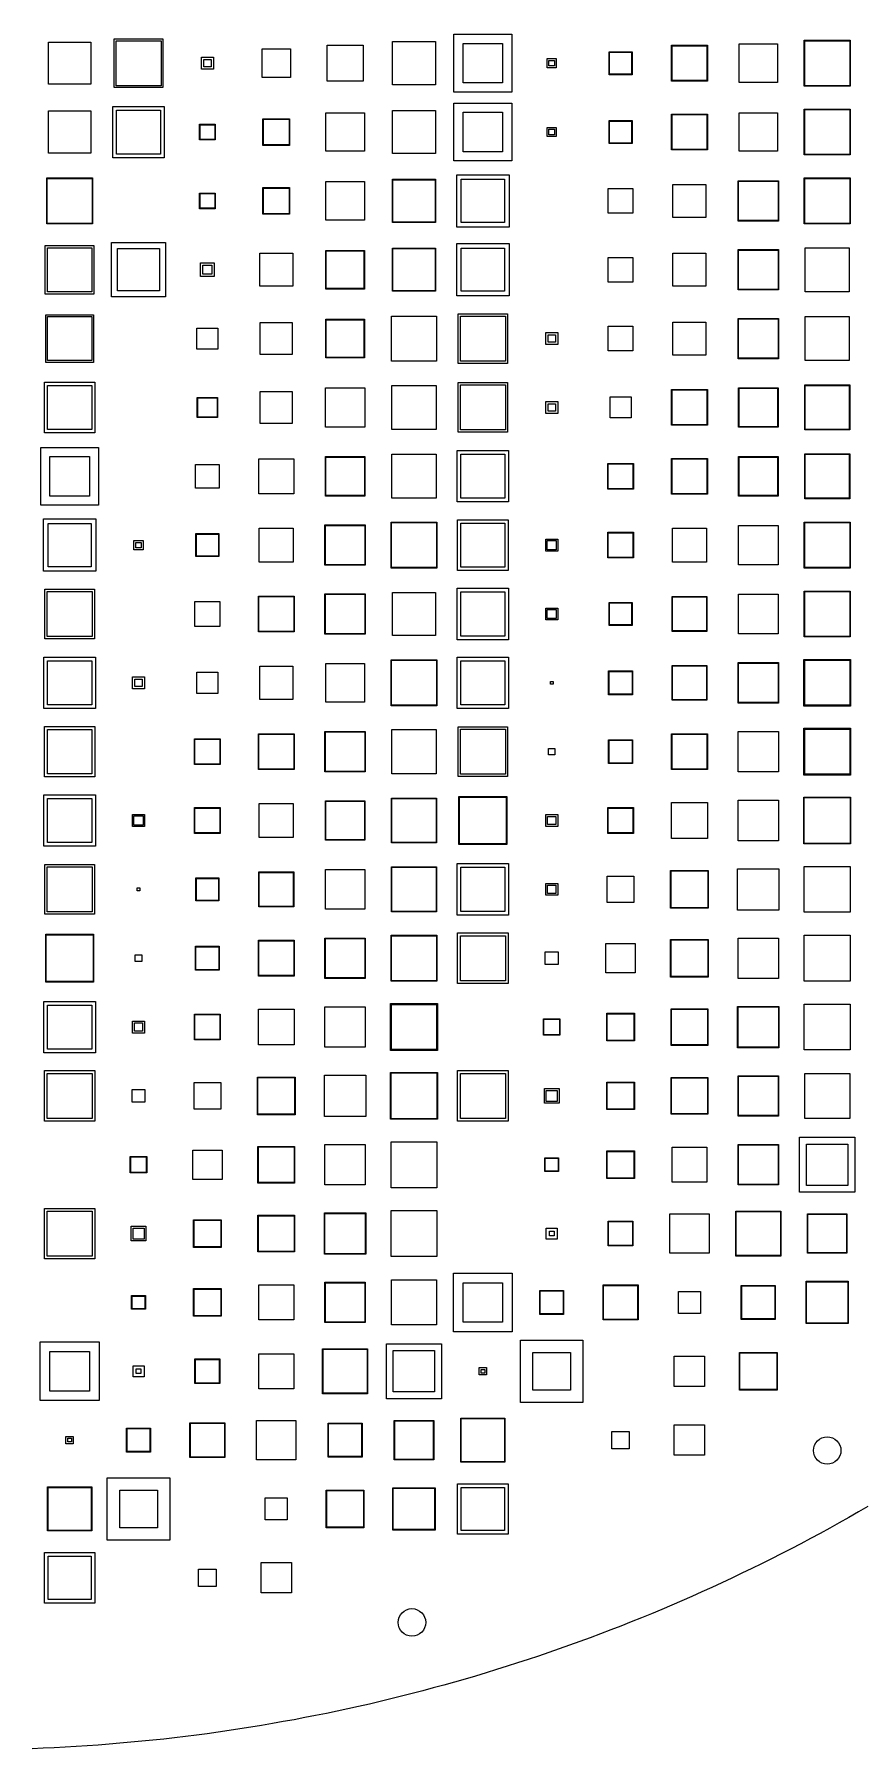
# Model space of a CAD drawing. Header units: millimetres. Extents: x -195 to 195, y -204 to 195.
# Drawn here: x 7.4 to 97.4, y -194.9 to -8.1 of the extents above; entities that cross this region are included whole.
import ezdxf

# ---------------------------------------------------------------- set-up
doc = ezdxf.new("R2010")
doc.units = ezdxf.units.MM
for name, color, linetype in [('M1', 1, 'Continuous'), ('M2', 30, 'Continuous'), ('NPTH', 9, 'Continuous'), ('OUTLINE', 7, 'Continuous')]:
    doc.layers.add(name, color=color, linetype=linetype)

msp = doc.modelspace()

# ---------------------------------------------------------------- linework, layer by layer
at = {"layer": 'M1'}
for points in [[(13.55, -8.95), (13.55, -13.55), (8.95, -13.55), (8.95, -8.95)], [(21.4, -8.6), (21.4, -13.9), (16.1, -13.9), (16.1, -8.6)], [(43.2, -9.3), (43.2, -13.2), (39.3, -13.2), (39.3, -9.3)], [(46.4, -8.9), (51.1, -8.9), (51.1, -13.6), (46.4, -13.6)], [(58.4, -9.1), (58.4, -13.4), (54.1, -13.4), (54.1, -9.1)], [(80.7, -9.3), (80.7, -13.2), (76.8, -13.2), (76.8, -9.3)], [(84.15, -9.15), (88.35, -9.15), (88.35, -13.35), (84.15, -13.35)], [(96.25, -8.75), (96.25, -13.75), (91.25, -13.75), (91.25, -8.75)], [(26.9, -10.6), (26.9, -11.9), (25.6, -11.9), (25.6, -10.6)], [(35.3, -9.7), (35.3, -12.8), (32.2, -12.8), (32.2, -9.7)], [(64.05, -10.95), (64.05, -11.55), (63.45, -11.55), (63.45, -10.95)], [(72.45, -10.05), (72.45, -12.45), (70.05, -12.45), (70.05, -10.05)], [(8.95, -16.45), (13.55, -16.45), (13.55, -21.05), (8.95, -21.05)], [(21.55, -15.95), (21.55, -21.55), (15.95, -21.55), (15.95, -15.95)], [(43.35, -16.65), (43.35, -20.85), (39.15, -20.85), (39.15, -16.65)], [(51.1, -16.4), (51.1, -21.1), (46.4, -21.1), (46.4, -16.4)], [(58.4, -16.6), (58.4, -20.9), (54.1, -20.9), (54.1, -16.6)], [(76.8, -16.8), (80.7, -16.8), (80.7, -20.7), (76.8, -20.7)], [(88.35, -16.65), (88.35, -20.85), (84.15, -20.85), (84.15, -16.65)], [(91.25, -16.25), (96.25, -16.25), (96.25, -21.25), (91.25, -21.25)], [(27.1, -17.9), (27.1, -19.6), (25.4, -19.6), (25.4, -17.9)], [(35.15, -17.35), (35.15, -20.15), (32.35, -20.15), (32.35, -17.35)], [(63.45, -18.45), (64.05, -18.45), (64.05, -19.05), (63.45, -19.05)], [(72.45, -17.55), (72.45, -19.95), (70.05, -19.95), (70.05, -17.55)], [(8.75, -23.75), (13.75, -23.75), (13.75, -28.75), (8.75, -28.75)], [(43.35, -24.15), (43.35, -28.35), (39.15, -28.35), (39.15, -24.15)], [(46.4, -23.9), (51.1, -23.9), (51.1, -28.6), (46.4, -28.6)], [(59.1, -23.4), (59.1, -29.1), (53.4, -29.1), (53.4, -23.4)], [(88.4, -24.1), (88.4, -28.4), (84.1, -28.4), (84.1, -24.1)], [(96.25, -23.75), (96.25, -28.75), (91.25, -28.75), (91.25, -23.75)], [(27.1, -25.4), (27.1, -27.1), (25.4, -27.1), (25.4, -25.4)], [(35.15, -24.85), (35.15, -27.65), (32.35, -27.65), (32.35, -24.85)], [(72.6, -24.9), (72.6, -27.6), (69.9, -27.6), (69.9, -24.9)], [(80.55, -24.45), (80.55, -28.05), (76.95, -28.05), (76.95, -24.45)], [(8.85, -31.35), (13.65, -31.35), (13.65, -36.15), (8.85, -36.15)], [(21.05, -31.45), (21.05, -36.05), (16.45, -36.05), (16.45, -31.45)], [(39.2, -31.7), (43.3, -31.7), (43.3, -35.8), (39.2, -35.8)], [(51.1, -31.4), (51.1, -36.1), (46.4, -36.1), (46.4, -31.4)], [(59.1, -30.9), (59.1, -36.6), (53.4, -36.6), (53.4, -30.9)], [(88.4, -31.6), (88.4, -35.9), (84.1, -35.9), (84.1, -31.6)], [(96.15, -31.35), (96.15, -36.15), (91.35, -36.15), (91.35, -31.35)], [(25.5, -33), (27, -33), (27, -34.5), (25.5, -34.5)], [(35.55, -31.95), (35.55, -35.55), (31.95, -35.55), (31.95, -31.95)], [(72.6, -32.4), (72.6, -35.1), (69.9, -35.1), (69.9, -32.4)], [(80.55, -31.95), (80.55, -35.55), (76.95, -35.55), (76.95, -31.95)], [(13.65, -38.85), (13.65, -43.65), (8.85, -43.65), (8.85, -38.85)], [(43.3, -39.2), (43.3, -43.3), (39.2, -43.3), (39.2, -39.2)], [(46.3, -38.8), (51.2, -38.8), (51.2, -43.7), (46.3, -43.7)], [(58.7, -38.8), (58.7, -43.7), (53.8, -43.7), (53.8, -38.8)], [(88.4, -39.1), (88.4, -43.4), (84.1, -43.4), (84.1, -39.1)], [(96.15, -38.85), (96.15, -43.65), (91.35, -43.65), (91.35, -38.85)], [(27.4, -40.1), (27.4, -42.4), (25.1, -42.4), (25.1, -40.1)], [(35.5, -39.5), (35.5, -43), (32, -43), (32, -39.5)], [(64.4, -40.6), (64.4, -41.9), (63.1, -41.9), (63.1, -40.6)], [(69.9, -39.9), (72.6, -39.9), (72.6, -42.6), (69.9, -42.6)], [(80.55, -39.45), (80.55, -43.05), (76.95, -43.05), (76.95, -39.45)], [(13.65, -46.35), (13.65, -51.15), (8.85, -51.15), (8.85, -46.35)], [(43.4, -46.6), (43.4, -50.9), (39.1, -50.9), (39.1, -46.6)], [(51.15, -46.35), (51.15, -51.15), (46.35, -51.15), (46.35, -46.35)], [(58.7, -46.3), (58.7, -51.2), (53.8, -51.2), (53.8, -46.3)], [(84.15, -46.65), (88.35, -46.65), (88.35, -50.85), (84.15, -50.85)], [(96.2, -46.3), (96.2, -51.2), (91.3, -51.2), (91.3, -46.3)], [(27.35, -47.65), (27.35, -49.85), (25.15, -49.85), (25.15, -47.65)], [(35.5, -47), (35.5, -50.5), (32, -50.5), (32, -47)], [(63.1, -48.1), (64.4, -48.1), (64.4, -49.4), (63.1, -49.4)], [(72.4, -47.6), (72.4, -49.9), (70.1, -49.9), (70.1, -47.6)], [(80.7, -46.8), (80.7, -50.7), (76.8, -50.7), (76.8, -46.8)], [(13.4, -54.1), (13.4, -58.4), (9.1, -58.4), (9.1, -54.1)], [(43.35, -54.15), (43.35, -58.35), (39.15, -58.35), (39.15, -54.15)], [(51.15, -53.85), (51.15, -58.65), (46.35, -58.65), (46.35, -53.85)], [(53.45, -53.45), (59.05, -53.45), (59.05, -59.05), (53.45, -59.05)], [(84.15, -54.15), (88.35, -54.15), (88.35, -58.35), (84.15, -58.35)], [(96.2, -53.8), (96.2, -58.7), (91.3, -58.7), (91.3, -53.8)], [(27.55, -54.95), (27.55, -57.55), (24.95, -57.55), (24.95, -54.95)], [(35.65, -54.35), (35.65, -58.15), (31.85, -58.15), (31.85, -54.35)], [(69.85, -54.85), (72.65, -54.85), (72.65, -57.65), (69.85, -57.65)], [(80.7, -54.3), (80.7, -58.2), (76.8, -58.2), (76.8, -54.3)], [(14.1, -60.9), (14.1, -66.6), (8.4, -66.6), (8.4, -60.9)], [(43.4, -61.6), (43.4, -65.9), (39.1, -65.9), (39.1, -61.6)], [(51.25, -61.25), (51.25, -66.25), (46.25, -66.25), (46.25, -61.25)], [(58.65, -61.35), (58.65, -66.15), (53.85, -66.15), (53.85, -61.35)], [(84.1, -61.6), (88.4, -61.6), (88.4, -65.9), (84.1, -65.9)], [(96.25, -61.25), (96.25, -66.25), (91.25, -66.25), (91.25, -61.25)], [(19.05, -63.45), (19.05, -64.05), (18.45, -64.05), (18.45, -63.45)], [(27.45, -62.55), (27.45, -64.95), (25.05, -64.95), (25.05, -62.55)], [(31.9, -61.9), (35.6, -61.9), (35.6, -65.6), (31.9, -65.6)], [(64.25, -63.25), (64.25, -64.25), (63.25, -64.25), (63.25, -63.25)], [(72.65, -62.35), (72.65, -65.15), (69.85, -65.15), (69.85, -62.35)], [(80.6, -61.9), (80.6, -65.6), (76.9, -65.6), (76.9, -61.9)], [(13.7, -68.8), (13.7, -73.7), (8.8, -73.7), (8.8, -68.8)], [(39.1, -69.1), (43.4, -69.1), (43.4, -73.4), (39.1, -73.4)], [(51.1, -68.9), (51.1, -73.6), (46.4, -73.6), (46.4, -68.9)], [(58.65, -68.85), (58.65, -73.65), (53.85, -73.65), (53.85, -68.85)], [(88.4, -69.1), (88.4, -73.4), (84.1, -73.4), (84.1, -69.1)], [(96.25, -68.75), (96.25, -73.75), (91.25, -73.75), (91.25, -68.75)], [(27.6, -69.9), (27.6, -72.6), (24.9, -72.6), (24.9, -69.9)], [(31.8, -69.3), (35.7, -69.3), (35.7, -73.2), (31.8, -73.2)], [(64.25, -70.75), (64.25, -71.75), (63.25, -71.75), (63.25, -70.75)], [(72.45, -70.05), (72.45, -72.45), (70.05, -72.45), (70.05, -70.05)], [(80.6, -69.4), (80.6, -73.1), (76.9, -73.1), (76.9, -69.4)], [(14.05, -75.95), (14.05, -81.55), (8.45, -81.55), (8.45, -75.95)], [(51.25, -76.25), (51.25, -81.25), (46.25, -81.25), (46.25, -76.25)], [(53.85, -76.35), (58.65, -76.35), (58.65, -81.15), (53.85, -81.15)], [(96.2, -76.3), (96.2, -81.2), (91.3, -81.2), (91.3, -76.3)], [(18.1, -78.1), (19.4, -78.1), (19.4, -79.4), (18.1, -79.4)], [(27.4, -77.6), (27.4, -79.9), (25.1, -79.9), (25.1, -77.6)], [(35.55, -76.95), (35.55, -80.55), (31.95, -80.55), (31.95, -76.95)], [(39.15, -76.65), (43.35, -76.65), (43.35, -80.85), (39.15, -80.85)], [(72.5, -77.5), (72.5, -80), (70, -80), (70, -77.5)], [(80.6, -76.9), (80.6, -80.6), (76.9, -80.6), (76.9, -76.9)], [(84.1, -76.6), (88.4, -76.6), (88.4, -80.9), (84.1, -80.9)], [(63.6, -78.6), (63.9, -78.6), (63.9, -78.9), (63.6, -78.9)], [(13.65, -83.85), (13.65, -88.65), (8.85, -88.65), (8.85, -83.85)], [(51.15, -83.85), (51.15, -88.65), (46.35, -88.65), (46.35, -83.85)], [(58.7, -83.8), (58.7, -88.7), (53.8, -88.7), (53.8, -83.8)], [(91.3, -83.8), (96.2, -83.8), (96.2, -88.7), (91.3, -88.7)], [(27.65, -84.85), (27.65, -87.65), (24.85, -87.65), (24.85, -84.85)], [(35.7, -84.3), (35.7, -88.2), (31.8, -88.2), (31.8, -84.3)], [(43.4, -84.1), (43.4, -88.4), (39.1, -88.4), (39.1, -84.1)], [(63.4, -85.9), (64.1, -85.9), (64.1, -86.6), (63.4, -86.6)], [(72.5, -85), (72.5, -87.5), (70, -87.5), (70, -85)], [(80.7, -84.3), (80.7, -88.2), (76.8, -88.2), (76.8, -84.3)], [(88.45, -84.05), (88.45, -88.45), (84.05, -88.45), (84.05, -84.05)], [(13.65, -91.35), (13.65, -96.15), (8.85, -96.15), (8.85, -91.35)], [(51.2, -91.3), (51.2, -96.2), (46.3, -96.2), (46.3, -91.3)], [(58.8, -91.2), (58.8, -96.3), (53.7, -96.3), (53.7, -91.2)], [(91.25, -91.25), (96.25, -91.25), (96.25, -96.25), (91.25, -96.25)], [(19.25, -93.25), (19.25, -94.25), (18.25, -94.25), (18.25, -93.25)], [(24.85, -92.35), (27.65, -92.35), (27.65, -95.15), (24.85, -95.15)], [(35.6, -91.9), (35.6, -95.6), (31.9, -95.6), (31.9, -91.9)], [(43.35, -91.65), (43.35, -95.85), (39.15, -95.85), (39.15, -91.65)], [(64.4, -93.1), (64.4, -94.4), (63.1, -94.4), (63.1, -93.1)], [(72.65, -92.35), (72.65, -95.15), (69.85, -95.15), (69.85, -92.35)], [(80.7, -91.8), (80.7, -95.7), (76.8, -95.7), (76.8, -91.8)], [(88.45, -91.55), (88.45, -95.95), (84.05, -95.95), (84.05, -91.55)], [(13.7, -98.8), (13.7, -103.7), (8.8, -103.7), (8.8, -98.8)], [(51.2, -98.8), (51.2, -103.7), (46.3, -103.7), (46.3, -98.8)], [(59.05, -98.45), (59.05, -104.05), (53.45, -104.05), (53.45, -98.45)], [(96.25, -98.75), (96.25, -103.75), (91.25, -103.75), (91.25, -98.75)], [(25.05, -100.05), (27.45, -100.05), (27.45, -102.45), (25.05, -102.45)], [(35.6, -99.4), (35.6, -103.1), (31.9, -103.1), (31.9, -99.4)], [(39.1, -99.1), (43.4, -99.1), (43.4, -103.4), (39.1, -103.4)], [(64.4, -100.6), (64.4, -101.9), (63.1, -101.9), (63.1, -100.6)], [(72.7, -99.8), (72.7, -102.7), (69.8, -102.7), (69.8, -99.8)], [(80.75, -99.25), (80.75, -103.25), (76.75, -103.25), (76.75, -99.25)], [(88.5, -99), (88.5, -103.5), (84, -103.5), (84, -99)], [(18.9, -101.1), (18.9, -101.4), (18.6, -101.4), (18.6, -101.1)], [(13.8, -106.2), (13.8, -111.3), (8.7, -111.3), (8.7, -106.2)], [(46.25, -106.25), (51.25, -106.25), (51.25, -111.25), (46.25, -111.25)], [(58.7, -106.3), (58.7, -111.2), (53.8, -111.2), (53.8, -106.3)], [(91.25, -106.25), (96.25, -106.25), (96.25, -111.25), (91.25, -111.25)], [(27.5, -107.5), (27.5, -110), (25, -110), (25, -107.5)], [(35.7, -106.8), (35.7, -110.7), (31.8, -110.7), (31.8, -106.8)], [(43.4, -106.6), (43.4, -110.9), (39.1, -110.9), (39.1, -106.6)], [(63.05, -108.05), (64.45, -108.05), (64.45, -109.45), (63.05, -109.45)], [(72.85, -107.15), (72.85, -110.35), (69.65, -110.35), (69.65, -107.15)], [(80.75, -106.75), (80.75, -110.75), (76.75, -110.75), (76.75, -106.75)], [(88.45, -106.55), (88.45, -110.95), (84.05, -110.95), (84.05, -106.55)], [(18.4, -108.4), (19.1, -108.4), (19.1, -109.1), (18.4, -109.1)], [(14.05, -113.45), (14.05, -119.05), (8.45, -119.05), (8.45, -113.45)], [(51.2, -113.8), (51.2, -118.7), (46.3, -118.7), (46.3, -113.8)], [(96.25, -113.75), (96.25, -118.75), (91.25, -118.75), (91.25, -113.75)], [(19.4, -115.6), (19.4, -116.9), (18.1, -116.9), (18.1, -115.6)], [(27.65, -114.85), (27.65, -117.65), (24.85, -117.65), (24.85, -114.85)], [(35.7, -114.3), (35.7, -118.2), (31.8, -118.2), (31.8, -114.3)], [(39.05, -114.05), (43.45, -114.05), (43.45, -118.45), (39.05, -118.45)], [(64.65, -115.35), (64.65, -117.15), (62.85, -117.15), (62.85, -115.35)], [(69.8, -114.8), (72.7, -114.8), (72.7, -117.7), (69.8, -117.7)], [(80.7, -114.3), (80.7, -118.2), (76.8, -118.2), (76.8, -114.3)], [(84.05, -114.05), (88.45, -114.05), (88.45, -118.45), (84.05, -118.45)], [(13.7, -121.3), (13.7, -126.2), (8.8, -126.2), (8.8, -121.3)], [(51.25, -121.25), (51.25, -126.25), (46.25, -126.25), (46.25, -121.25)], [(58.7, -121.3), (58.7, -126.2), (53.8, -126.2), (53.8, -121.3)], [(96.2, -121.3), (96.2, -126.2), (91.3, -126.2), (91.3, -121.3)], [(18.05, -123.05), (19.45, -123.05), (19.45, -124.45), (18.05, -124.45)], [(27.7, -122.3), (27.7, -125.2), (24.8, -125.2), (24.8, -122.3)], [(35.75, -121.75), (35.75, -125.75), (31.75, -125.75), (31.75, -121.75)], [(43.5, -121.5), (43.5, -126), (39, -126), (39, -121.5)], [(62.95, -122.95), (64.55, -122.95), (64.55, -124.55), (62.95, -124.55)], [(72.7, -122.3), (72.7, -125.2), (69.8, -125.2), (69.8, -122.3)], [(80.7, -121.8), (80.7, -125.7), (76.8, -125.7), (76.8, -121.8)], [(84.1, -121.6), (88.4, -121.6), (88.4, -125.9), (84.1, -125.9)], [(46.25, -128.75), (51.25, -128.75), (51.25, -133.75), (46.25, -133.75)], [(96.75, -128.25), (96.75, -134.25), (90.75, -134.25), (90.75, -128.25)], [(19.65, -130.35), (19.65, -132.15), (17.85, -132.15), (17.85, -130.35)], [(27.85, -129.65), (27.85, -132.85), (24.65, -132.85), (24.65, -129.65)], [(35.7, -129.3), (35.7, -133.2), (31.8, -133.2), (31.8, -129.3)], [(43.45, -129.05), (43.45, -133.45), (39.05, -133.45), (39.05, -129.05)], [(64.45, -130.55), (64.45, -131.95), (63.05, -131.95), (63.05, -130.55)], [(72.7, -129.8), (72.7, -132.7), (69.8, -132.7), (69.8, -129.8)], [(80.65, -129.35), (80.65, -133.15), (76.85, -133.15), (76.85, -129.35)], [(88.4, -129.1), (88.4, -133.4), (84.1, -133.4), (84.1, -129.1)], [(13.7, -136.3), (13.7, -141.2), (8.8, -141.2), (8.8, -136.3)], [(46.25, -136.25), (51.25, -136.25), (51.25, -141.25), (46.25, -141.25)], [(88.7, -136.3), (88.7, -141.2), (83.8, -141.2), (83.8, -136.3)], [(17.95, -137.95), (19.55, -137.95), (19.55, -139.55), (17.95, -139.55)], [(27.7, -137.3), (27.7, -140.2), (24.8, -140.2), (24.8, -137.3)], [(35.7, -136.8), (35.7, -140.7), (31.8, -140.7), (31.8, -136.8)], [(43.45, -136.55), (43.45, -140.95), (39.05, -140.95), (39.05, -136.55)], [(72.6, -137.4), (72.6, -140.1), (69.9, -140.1), (69.9, -137.4)], [(80.9, -136.6), (80.9, -140.9), (76.6, -140.9), (76.6, -136.6)], [(91.6, -136.6), (95.9, -136.6), (95.9, -140.9), (91.6, -140.9)], [(64, -138.5), (64, -139), (63.5, -139), (63.5, -138.5)], [(51.2, -143.8), (51.2, -148.7), (46.3, -148.7), (46.3, -143.8)], [(18.05, -145.55), (19.45, -145.55), (19.45, -146.95), (18.05, -146.95)], [(27.7, -144.8), (27.7, -147.7), (24.8, -147.7), (24.8, -144.8)], [(31.85, -144.35), (35.65, -144.35), (35.65, -148.15), (31.85, -148.15)], [(43.4, -144.1), (43.4, -148.4), (39.1, -148.4), (39.1, -144.1)], [(54.1, -144.1), (58.4, -144.1), (58.4, -148.4), (54.1, -148.4)], [(65, -145), (65, -147.5), (62.5, -147.5), (62.5, -145)], [(73.1, -144.4), (73.1, -148.1), (69.4, -148.1), (69.4, -144.4)], [(79.95, -145.05), (79.95, -147.45), (77.55, -147.45), (77.55, -145.05)], [(88.1, -144.4), (88.1, -148.1), (84.4, -148.1), (84.4, -144.4)], [(91.5, -144), (96, -144), (96, -148.5), (91.5, -148.5)], [(51.75, -150.75), (51.75, -156.75), (45.75, -156.75), (45.75, -150.75)], [(13.4, -151.6), (13.4, -155.9), (9.1, -155.9), (9.1, -151.6)], [(27.6, -152.4), (27.6, -155.1), (24.9, -155.1), (24.9, -152.4)], [(35.65, -151.85), (35.65, -155.65), (31.85, -155.65), (31.85, -151.85)], [(43.7, -151.3), (43.7, -156.2), (38.8, -156.2), (38.8, -151.3)], [(65.8, -151.7), (65.8, -155.8), (61.7, -155.8), (61.7, -151.7)], [(77.1, -152.1), (80.4, -152.1), (80.4, -155.4), (77.1, -155.4)], [(84.25, -151.75), (88.25, -151.75), (88.25, -155.75), (84.25, -155.75)], [(19, -153.5), (19, -154), (18.5, -154), (18.5, -153.5)], [(56.65, -153.35), (56.65, -154.15), (55.85, -154.15), (55.85, -153.35)], [(17.5, -160), (20, -160), (20, -162.5), (17.5, -162.5)], [(28.1, -159.4), (28.1, -163.1), (24.4, -163.1), (24.4, -159.4)], [(35.9, -159.1), (35.9, -163.4), (31.6, -163.4), (31.6, -159.1)], [(43.1, -159.4), (43.1, -163.1), (39.4, -163.1), (39.4, -159.4)], [(50.9, -159.1), (50.9, -163.4), (46.6, -163.4), (46.6, -159.1)], [(58.6, -158.9), (58.6, -163.6), (53.9, -163.6), (53.9, -158.9)], [(72.2, -160.3), (72.2, -162.2), (70.3, -162.2), (70.3, -160.3)], [(80.4, -159.6), (80.4, -162.9), (77.1, -162.9), (77.1, -159.6)], [(11.65, -160.85), (11.65, -161.65), (10.85, -161.65), (10.85, -160.85)], [(13.6, -166.4), (13.6, -171.1), (8.9, -171.1), (8.9, -166.4)], [(20.8, -166.7), (20.8, -170.8), (16.7, -170.8), (16.7, -166.7)], [(32.55, -167.55), (34.95, -167.55), (34.95, -169.95), (32.55, -169.95)], [(43.25, -166.75), (43.25, -170.75), (39.25, -170.75), (39.25, -166.75)], [(51, -166.5), (51, -171), (46.5, -171), (46.5, -166.5)], [(53.9, -166.4), (58.6, -166.4), (58.6, -171.1), (53.9, -171.1)], [(13.6, -173.9), (13.6, -178.6), (8.9, -178.6), (8.9, -173.9)], [(25.3, -175.3), (27.2, -175.3), (27.2, -177.2), (25.3, -177.2)], [(35.4, -174.6), (35.4, -177.9), (32.1, -177.9), (32.1, -174.6)]]:
    msp.add_lwpolyline(points, close=True, dxfattribs=at)
at = {"layer": 'M2'}
for points in [[(13.55, -8.95), (13.55, -13.55), (8.95, -13.55), (8.95, -8.95)], [(21.2, -8.8), (21.2, -13.7), (16.3, -13.7), (16.3, -8.8)], [(43.2, -9.3), (43.2, -13.2), (39.3, -13.2), (39.3, -9.3)], [(46.4, -8.9), (51.1, -8.9), (51.1, -13.6), (46.4, -13.6)], [(59.4, -8.1), (59.4, -14.4), (53.1, -14.4), (53.1, -8.1)], [(84.15, -9.15), (88.35, -9.15), (88.35, -13.35), (84.15, -13.35)], [(96.2, -8.8), (96.2, -13.7), (91.3, -13.7), (91.3, -8.8)], [(26.65, -10.85), (26.65, -11.65), (25.85, -11.65), (25.85, -10.85)], [(35.3, -9.7), (35.3, -12.8), (32.2, -12.8), (32.2, -9.7)], [(64.25, -10.75), (64.25, -11.75), (63.25, -11.75), (63.25, -10.75)], [(72.5, -10), (72.5, -12.5), (70, -12.5), (70, -10)], [(80.65, -9.35), (80.65, -13.15), (76.85, -13.15), (76.85, -9.35)], [(8.95, -16.45), (13.55, -16.45), (13.55, -21.05), (8.95, -21.05)], [(21.15, -16.35), (21.15, -21.15), (16.35, -21.15), (16.35, -16.35)], [(43.35, -16.65), (43.35, -20.85), (39.15, -20.85), (39.15, -16.65)], [(51.1, -16.4), (51.1, -21.1), (46.4, -21.1), (46.4, -16.4)], [(59.4, -15.6), (59.4, -21.9), (53.1, -21.9), (53.1, -15.6)], [(88.35, -16.65), (88.35, -20.85), (84.15, -20.85), (84.15, -16.65)], [(91.3, -16.3), (96.2, -16.3), (96.2, -21.2), (91.3, -21.2)], [(27.05, -17.95), (27.05, -19.55), (25.45, -19.55), (25.45, -17.95)], [(35.2, -17.3), (35.2, -20.2), (32.3, -20.2), (32.3, -17.3)], [(63.25, -18.25), (64.25, -18.25), (64.25, -19.25), (63.25, -19.25)], [(72.5, -17.5), (72.5, -20), (70, -20), (70, -17.5)], [(76.85, -16.85), (80.65, -16.85), (80.65, -20.65), (76.85, -20.65)], [(8.8, -23.8), (13.7, -23.8), (13.7, -28.7), (8.8, -28.7)], [(43.35, -24.15), (43.35, -28.35), (39.15, -28.35), (39.15, -24.15)], [(46.45, -23.95), (51.05, -23.95), (51.05, -28.55), (46.45, -28.55)], [(58.6, -23.9), (58.6, -28.6), (53.9, -28.6), (53.9, -23.9)], [(88.45, -24.05), (88.45, -28.45), (84.05, -28.45), (84.05, -24.05)], [(96.2, -23.8), (96.2, -28.7), (91.3, -28.7), (91.3, -23.8)], [(27.05, -25.45), (27.05, -27.05), (25.45, -27.05), (25.45, -25.45)], [(35.2, -24.8), (35.2, -27.7), (32.3, -27.7), (32.3, -24.8)], [(72.6, -24.9), (72.6, -27.6), (69.9, -27.6), (69.9, -24.9)], [(80.55, -24.45), (80.55, -28.05), (76.95, -28.05), (76.95, -24.45)], [(8.6, -31.1), (13.9, -31.1), (13.9, -36.4), (8.6, -36.4)], [(21.7, -30.8), (21.7, -36.7), (15.8, -36.7), (15.8, -30.8)], [(39.15, -31.65), (43.35, -31.65), (43.35, -35.85), (39.15, -35.85)], [(51.05, -31.45), (51.05, -36.05), (46.45, -36.05), (46.45, -31.45)], [(58.6, -31.4), (58.6, -36.1), (53.9, -36.1), (53.9, -31.4)], [(88.45, -31.55), (88.45, -35.95), (84.05, -35.95), (84.05, -31.55)], [(96.15, -31.35), (96.15, -36.15), (91.35, -36.15), (91.35, -31.35)], [(25.75, -33.25), (26.75, -33.25), (26.75, -34.25), (25.75, -34.25)], [(35.55, -31.95), (35.55, -35.55), (31.95, -35.55), (31.95, -31.95)], [(72.6, -32.4), (72.6, -35.1), (69.9, -35.1), (69.9, -32.4)], [(80.55, -31.95), (80.55, -35.55), (76.95, -35.55), (76.95, -31.95)], [(13.85, -38.65), (13.85, -43.85), (8.65, -43.85), (8.65, -38.65)], [(43.35, -39.15), (43.35, -43.35), (39.15, -43.35), (39.15, -39.15)], [(46.3, -38.8), (51.2, -38.8), (51.2, -43.7), (46.3, -43.7)], [(58.95, -38.55), (58.95, -43.95), (53.55, -43.95), (53.55, -38.55)], [(88.45, -39.05), (88.45, -43.45), (84.05, -43.45), (84.05, -39.05)], [(96.15, -38.85), (96.15, -43.65), (91.35, -43.65), (91.35, -38.85)], [(27.4, -40.1), (27.4, -42.4), (25.1, -42.4), (25.1, -40.1)], [(35.5, -39.5), (35.5, -43), (32, -43), (32, -39.5)], [(64.15, -40.85), (64.15, -41.65), (63.35, -41.65), (63.35, -40.85)], [(69.9, -39.9), (72.6, -39.9), (72.6, -42.6), (69.9, -42.6)], [(80.55, -39.45), (80.55, -43.05), (76.95, -43.05), (76.95, -39.45)], [(14, -46), (14, -51.5), (8.5, -51.5), (8.5, -46)], [(43.4, -46.6), (43.4, -50.9), (39.1, -50.9), (39.1, -46.6)], [(51.15, -46.35), (51.15, -51.15), (46.35, -51.15), (46.35, -46.35)], [(58.95, -46.05), (58.95, -51.45), (53.55, -51.45), (53.55, -46.05)], [(84.1, -46.6), (88.4, -46.6), (88.4, -50.9), (84.1, -50.9)], [(96.15, -46.35), (96.15, -51.15), (91.35, -51.15), (91.35, -46.35)], [(27.3, -47.7), (27.3, -49.8), (25.2, -49.8), (25.2, -47.7)], [(35.5, -47), (35.5, -50.5), (32, -50.5), (32, -47)], [(63.35, -48.35), (64.15, -48.35), (64.15, -49.15), (63.35, -49.15)], [(72.4, -47.6), (72.4, -49.9), (70.1, -49.9), (70.1, -47.6)], [(80.65, -46.85), (80.65, -50.65), (76.85, -50.65), (76.85, -46.85)], [(14.4, -53.1), (14.4, -59.4), (8.1, -59.4), (8.1, -53.1)], [(43.4, -54.1), (43.4, -58.4), (39.1, -58.4), (39.1, -54.1)], [(51.15, -53.85), (51.15, -58.65), (46.35, -58.65), (46.35, -53.85)], [(53.85, -53.85), (58.65, -53.85), (58.65, -58.65), (53.85, -58.65)], [(84.1, -54.1), (88.4, -54.1), (88.4, -58.4), (84.1, -58.4)], [(96.15, -53.85), (96.15, -58.65), (91.35, -58.65), (91.35, -53.85)], [(27.55, -54.95), (27.55, -57.55), (24.95, -57.55), (24.95, -54.95)], [(35.65, -54.35), (35.65, -58.15), (31.85, -58.15), (31.85, -54.35)], [(69.9, -54.9), (72.6, -54.9), (72.6, -57.6), (69.9, -57.6)], [(80.65, -54.35), (80.65, -58.15), (76.85, -58.15), (76.85, -54.35)], [(13.6, -61.4), (13.6, -66.1), (8.9, -66.1), (8.9, -61.4)], [(43.45, -61.55), (43.45, -65.95), (39.05, -65.95), (39.05, -61.55)], [(51.2, -61.3), (51.2, -66.2), (46.3, -66.2), (46.3, -61.3)], [(59, -61), (59, -66.5), (53.5, -66.5), (53.5, -61)], [(84.1, -61.6), (88.4, -61.6), (88.4, -65.9), (84.1, -65.9)], [(96.2, -61.3), (96.2, -66.2), (91.3, -66.2), (91.3, -61.3)], [(19.25, -63.25), (19.25, -64.25), (18.25, -64.25), (18.25, -63.25)], [(27.5, -62.5), (27.5, -65), (25, -65), (25, -62.5)], [(31.9, -61.9), (35.6, -61.9), (35.6, -65.6), (31.9, -65.6)], [(64.4, -63.1), (64.4, -64.4), (63.1, -64.4), (63.1, -63.1)], [(72.6, -62.4), (72.6, -65.1), (69.9, -65.1), (69.9, -62.4)], [(80.6, -61.9), (80.6, -65.6), (76.9, -65.6), (76.9, -61.9)], [(13.95, -68.55), (13.95, -73.95), (8.55, -73.95), (8.55, -68.55)], [(39.05, -69.05), (43.45, -69.05), (43.45, -73.45), (39.05, -73.45)], [(51.1, -68.9), (51.1, -73.6), (46.4, -73.6), (46.4, -68.9)], [(59.05, -68.45), (59.05, -74.05), (53.45, -74.05), (53.45, -68.45)], [(88.4, -69.1), (88.4, -73.4), (84.1, -73.4), (84.1, -69.1)], [(96.2, -68.8), (96.2, -73.7), (91.3, -73.7), (91.3, -68.8)], [(27.6, -69.9), (27.6, -72.6), (24.9, -72.6), (24.9, -69.9)], [(31.85, -69.35), (35.65, -69.35), (35.65, -73.15), (31.85, -73.15)], [(64.4, -70.6), (64.4, -71.9), (63.1, -71.9), (63.1, -70.6)], [(72.5, -70), (72.5, -72.5), (70, -72.5), (70, -70)], [(80.65, -69.35), (80.65, -73.15), (76.85, -73.15), (76.85, -69.35)], [(13.65, -76.35), (13.65, -81.15), (8.85, -81.15), (8.85, -76.35)], [(51.2, -76.3), (51.2, -81.2), (46.3, -81.2), (46.3, -76.3)], [(53.45, -75.95), (59.05, -75.95), (59.05, -81.55), (53.45, -81.55)], [(84.05, -76.55), (88.45, -76.55), (88.45, -80.95), (84.05, -80.95)], [(96.3, -76.2), (96.3, -81.3), (91.2, -81.3), (91.2, -76.2)], [(18.35, -78.35), (19.15, -78.35), (19.15, -79.15), (18.35, -79.15)], [(27.4, -77.6), (27.4, -79.9), (25.1, -79.9), (25.1, -77.6)], [(35.55, -76.95), (35.55, -80.55), (31.95, -80.55), (31.95, -76.95)], [(39.15, -76.65), (43.35, -76.65), (43.35, -80.85), (39.15, -80.85)], [(72.55, -77.45), (72.55, -80.05), (69.95, -80.05), (69.95, -77.45)], [(80.65, -76.85), (80.65, -80.65), (76.85, -80.65), (76.85, -76.85)], [(63.6, -78.6), (63.9, -78.6), (63.9, -78.9), (63.6, -78.9)], [(14, -83.5), (14, -89), (8.5, -89), (8.5, -83.5)], [(51.15, -83.85), (51.15, -88.65), (46.35, -88.65), (46.35, -83.85)], [(58.95, -83.55), (58.95, -88.95), (53.55, -88.95), (53.55, -83.55)], [(91.2, -83.7), (96.3, -83.7), (96.3, -88.8), (91.2, -88.8)], [(27.6, -84.9), (27.6, -87.6), (24.9, -87.6), (24.9, -84.9)], [(35.65, -84.35), (35.65, -88.15), (31.85, -88.15), (31.85, -84.35)], [(43.45, -84.05), (43.45, -88.45), (39.05, -88.45), (39.05, -84.05)], [(63.4, -85.9), (64.1, -85.9), (64.1, -86.6), (63.4, -86.6)], [(72.55, -84.95), (72.55, -87.55), (69.95, -87.55), (69.95, -84.95)], [(80.65, -84.35), (80.65, -88.15), (76.85, -88.15), (76.85, -84.35)], [(88.45, -84.05), (88.45, -88.45), (84.05, -88.45), (84.05, -84.05)], [(14.05, -90.95), (14.05, -96.55), (8.45, -96.55), (8.45, -90.95)], [(51.15, -91.35), (51.15, -96.15), (46.35, -96.15), (46.35, -91.35)], [(58.85, -91.15), (58.85, -96.35), (53.65, -96.35), (53.65, -91.15)], [(91.2, -91.2), (96.3, -91.2), (96.3, -96.3), (91.2, -96.3)], [(19.4, -93.1), (19.4, -94.4), (18.1, -94.4), (18.1, -93.1)], [(24.9, -92.4), (27.6, -92.4), (27.6, -95.1), (24.9, -95.1)], [(35.6, -91.9), (35.6, -95.6), (31.9, -95.6), (31.9, -91.9)], [(43.4, -91.6), (43.4, -95.9), (39.1, -95.9), (39.1, -91.6)], [(64.2, -93.3), (64.2, -94.2), (63.3, -94.2), (63.3, -93.3)], [(72.6, -92.4), (72.6, -95.1), (69.9, -95.1), (69.9, -92.4)], [(80.7, -91.8), (80.7, -95.7), (76.8, -95.7), (76.8, -91.8)], [(88.45, -91.55), (88.45, -95.95), (84.05, -95.95), (84.05, -91.55)], [(13.95, -98.55), (13.95, -103.95), (8.55, -103.95), (8.55, -98.55)], [(51.15, -98.85), (51.15, -103.65), (46.35, -103.65), (46.35, -98.85)], [(58.65, -98.85), (58.65, -103.65), (53.85, -103.65), (53.85, -98.85)], [(96.25, -98.75), (96.25, -103.75), (91.25, -103.75), (91.25, -98.75)], [(25, -100), (27.5, -100), (27.5, -102.5), (25, -102.5)], [(35.65, -99.35), (35.65, -103.15), (31.85, -103.15), (31.85, -99.35)], [(39.1, -99.1), (43.4, -99.1), (43.4, -103.4), (39.1, -103.4)], [(64.2, -100.8), (64.2, -101.7), (63.3, -101.7), (63.3, -100.8)], [(72.7, -99.8), (72.7, -102.7), (69.8, -102.7), (69.8, -99.8)], [(80.8, -99.2), (80.8, -103.3), (76.7, -103.3), (76.7, -99.2)], [(88.5, -99), (88.5, -103.5), (84, -103.5), (84, -99)], [(18.9, -101.1), (18.9, -101.4), (18.6, -101.4), (18.6, -101.1)], [(13.85, -106.15), (13.85, -111.35), (8.65, -111.35), (8.65, -106.15)], [(46.3, -106.3), (51.2, -106.3), (51.2, -111.2), (46.3, -111.2)], [(59, -106), (59, -111.5), (53.5, -111.5), (53.5, -106)], [(91.25, -106.25), (96.25, -106.25), (96.25, -111.25), (91.25, -111.25)], [(27.55, -107.45), (27.55, -110.05), (24.95, -110.05), (24.95, -107.45)], [(35.65, -106.85), (35.65, -110.65), (31.85, -110.65), (31.85, -106.85)], [(43.45, -106.55), (43.45, -110.95), (39.05, -110.95), (39.05, -106.55)], [(63.05, -108.05), (64.45, -108.05), (64.45, -109.45), (63.05, -109.45)], [(72.85, -107.15), (72.85, -110.35), (69.65, -110.35), (69.65, -107.15)], [(80.8, -106.7), (80.8, -110.8), (76.7, -110.8), (76.7, -106.7)], [(88.45, -106.55), (88.45, -110.95), (84.05, -110.95), (84.05, -106.55)], [(18.4, -108.4), (19.1, -108.4), (19.1, -109.1), (18.4, -109.1)], [(13.65, -113.85), (13.65, -118.65), (8.85, -118.65), (8.85, -113.85)], [(51.3, -113.7), (51.3, -118.8), (46.2, -118.8), (46.2, -113.7)], [(96.25, -113.75), (96.25, -118.75), (91.25, -118.75), (91.25, -113.75)], [(27.6, -114.9), (27.6, -117.6), (24.9, -117.6), (24.9, -114.9)], [(35.7, -114.3), (35.7, -118.2), (31.8, -118.2), (31.8, -114.3)], [(39.05, -114.05), (43.45, -114.05), (43.45, -118.45), (39.05, -118.45)], [(64.6, -115.4), (64.6, -117.1), (62.9, -117.1), (62.9, -115.4)], [(69.75, -114.75), (72.75, -114.75), (72.75, -117.75), (69.75, -117.75)], [(80.75, -114.25), (80.75, -118.25), (76.75, -118.25), (76.75, -114.25)], [(84, -114), (88.5, -114), (88.5, -118.5), (84, -118.5)], [(19.2, -115.8), (19.2, -116.7), (18.3, -116.7), (18.3, -115.8)], [(14, -121), (14, -126.5), (8.5, -126.5), (8.5, -121)], [(51.3, -121.2), (51.3, -126.3), (46.2, -126.3), (46.2, -121.2)], [(59, -121), (59, -126.5), (53.5, -126.5), (53.5, -121)], [(96.2, -121.3), (96.2, -126.2), (91.3, -126.2), (91.3, -121.3)], [(18.05, -123.05), (19.45, -123.05), (19.45, -124.45), (18.05, -124.45)], [(27.7, -122.3), (27.7, -125.2), (24.8, -125.2), (24.8, -122.3)], [(35.8, -121.7), (35.8, -125.8), (31.7, -125.8), (31.7, -121.7)], [(43.5, -121.5), (43.5, -126), (39, -126), (39, -121.5)], [(63.15, -123.15), (64.35, -123.15), (64.35, -124.35), (63.15, -124.35)], [(72.75, -122.25), (72.75, -125.25), (69.75, -125.25), (69.75, -122.25)], [(80.75, -121.75), (80.75, -125.75), (76.75, -125.75), (76.75, -121.75)], [(84.05, -121.55), (88.45, -121.55), (88.45, -125.95), (84.05, -125.95)], [(46.25, -128.75), (51.25, -128.75), (51.25, -133.75), (46.25, -133.75)], [(19.6, -130.4), (19.6, -132.1), (17.9, -132.1), (17.9, -130.4)], [(27.85, -129.65), (27.85, -132.85), (24.65, -132.85), (24.65, -129.65)], [(35.75, -129.25), (35.75, -133.25), (31.75, -133.25), (31.75, -129.25)], [(43.45, -129.05), (43.45, -133.45), (39.05, -133.45), (39.05, -129.05)], [(64.5, -130.5), (64.5, -132), (63, -132), (63, -130.5)], [(72.75, -129.75), (72.75, -132.75), (69.75, -132.75), (69.75, -129.75)], [(80.65, -129.35), (80.65, -133.15), (76.85, -133.15), (76.85, -129.35)], [(88.45, -129.05), (88.45, -133.45), (84.05, -133.45), (84.05, -129.05)], [(96, -129), (96, -133.5), (91.5, -133.5), (91.5, -129)], [(14, -136), (14, -141.5), (8.5, -141.5), (8.5, -136)], [(46.25, -136.25), (51.25, -136.25), (51.25, -141.25), (46.25, -141.25)], [(18.15, -138.15), (19.35, -138.15), (19.35, -139.35), (18.15, -139.35)], [(27.75, -137.25), (27.75, -140.25), (24.75, -140.25), (24.75, -137.25)], [(35.75, -136.75), (35.75, -140.75), (31.75, -140.75), (31.75, -136.75)], [(43.5, -136.5), (43.5, -141), (39, -141), (39, -136.5)], [(64.35, -138.15), (64.35, -139.35), (63.15, -139.35), (63.15, -138.15)], [(72.55, -137.45), (72.55, -140.05), (69.95, -140.05), (69.95, -137.45)], [(80.9, -136.6), (80.9, -140.9), (76.6, -140.9), (76.6, -136.6)], [(88.65, -136.35), (88.65, -141.15), (83.85, -141.15), (83.85, -136.35)], [(91.65, -136.65), (95.85, -136.65), (95.85, -140.85), (91.65, -140.85)], [(51.2, -143.8), (51.2, -148.7), (46.3, -148.7), (46.3, -143.8)], [(53.05, -143.05), (59.45, -143.05), (59.45, -149.45), (53.05, -149.45)], [(18, -145.5), (19.5, -145.5), (19.5, -147), (18, -147)], [(27.75, -144.75), (27.75, -147.75), (24.75, -147.75), (24.75, -144.75)], [(31.85, -144.35), (35.65, -144.35), (35.65, -148.15), (31.85, -148.15)], [(43.45, -144.05), (43.45, -148.45), (39.05, -148.45), (39.05, -144.05)], [(65.05, -144.95), (65.05, -147.55), (62.45, -147.55), (62.45, -144.95)], [(73.15, -144.35), (73.15, -148.15), (69.35, -148.15), (69.35, -144.35)], [(79.95, -145.05), (79.95, -147.45), (77.55, -147.45), (77.55, -145.05)], [(88.05, -144.45), (88.05, -148.05), (84.45, -148.05), (84.45, -144.45)], [(91.45, -143.95), (96.05, -143.95), (96.05, -148.55), (91.45, -148.55)], [(14.45, -150.55), (14.45, -156.95), (8.05, -156.95), (8.05, -150.55)], [(67.15, -150.35), (67.15, -157.15), (60.35, -157.15), (60.35, -150.35)], [(27.55, -152.45), (27.55, -155.05), (24.95, -155.05), (24.95, -152.45)], [(35.65, -151.85), (35.65, -155.65), (31.85, -155.65), (31.85, -151.85)], [(43.65, -151.35), (43.65, -156.15), (38.85, -156.15), (38.85, -151.35)], [(51, -151.5), (51, -156), (46.5, -156), (46.5, -151.5)], [(77.1, -152.1), (80.4, -152.1), (80.4, -155.4), (77.1, -155.4)], [(84.2, -151.7), (88.3, -151.7), (88.3, -155.8), (84.2, -155.8)], [(19.35, -153.15), (19.35, -154.35), (18.15, -154.35), (18.15, -153.15)], [(56.45, -153.55), (56.45, -153.95), (56.05, -153.95), (56.05, -153.55)], [(17.45, -159.95), (20.05, -159.95), (20.05, -162.55), (17.45, -162.55)], [(28.15, -159.35), (28.15, -163.15), (24.35, -163.15), (24.35, -159.35)], [(35.9, -159.1), (35.9, -163.4), (31.6, -163.4), (31.6, -159.1)], [(43.05, -159.45), (43.05, -163.05), (39.45, -163.05), (39.45, -159.45)], [(50.85, -159.15), (50.85, -163.35), (46.65, -163.35), (46.65, -159.15)], [(58.65, -158.85), (58.65, -163.65), (53.85, -163.65), (53.85, -158.85)], [(72.2, -160.3), (72.2, -162.2), (70.3, -162.2), (70.3, -160.3)], [(80.4, -159.6), (80.4, -162.9), (77.1, -162.9), (77.1, -159.6)], [(11.45, -161.05), (11.45, -161.45), (11.05, -161.45), (11.05, -161.05)], [(22.15, -165.35), (22.15, -172.15), (15.35, -172.15), (15.35, -165.35)], [(53.5, -166), (59, -166), (59, -171.5), (53.5, -171.5)], [(13.65, -166.35), (13.65, -171.15), (8.85, -171.15), (8.85, -166.35)], [(32.55, -167.55), (34.95, -167.55), (34.95, -169.95), (32.55, -169.95)], [(43.3, -166.7), (43.3, -170.8), (39.2, -170.8), (39.2, -166.7)], [(51.05, -166.45), (51.05, -171.05), (46.45, -171.05), (46.45, -166.45)], [(14, -173.5), (14, -179), (8.5, -179), (8.5, -173.5)], [(25.3, -175.3), (27.2, -175.3), (27.2, -177.2), (25.3, -177.2)], [(35.4, -174.6), (35.4, -177.9), (32.1, -177.9), (32.1, -174.6)]]:
    msp.add_lwpolyline(points, close=True, dxfattribs=at)
at = {"layer": 'NPTH'}
for centre in [(93.75, -162.38), (48.53, -181.11)]:
    msp.add_circle(centre, 1.5, dxfattribs=at)
at = {"layer": 'OUTLINE'}
msp.add_lwpolyline([(98.19, -168.47), (97.15, -169.07), (96.12, -169.67), (95.07, -170.25), (94.03, -170.83), (92.98, -171.41), (91.92, -171.97), (90.87, -172.54), (89.81, -173.09), (88.74, -173.64), (87.67, -174.18), (86.6, -174.71), (85.53, -175.24), (84.45, -175.76), (83.37, -176.28), (82.29, -176.79), (81.2, -177.29), (80.11, -177.78), (79.02, -178.27), (77.93, -178.75), (76.83, -179.23), (75.73, -179.7), (74.62, -180.16), (73.52, -180.61), (72.41, -181.06), (71.29, -181.5), (70.18, -181.93), (69.06, -182.36), (67.94, -182.78), (66.82, -183.19), (65.69, -183.6), (64.57, -184), (63.44, -184.39), (62.3, -184.78), (61.17, -185.16), (60.03, -185.53), (58.89, -185.89), (57.75, -186.25), (56.61, -186.6), (55.46, -186.95), (54.31, -187.28), (53.16, -187.61), (52.01, -187.94), (50.85, -188.25), (49.7, -188.56), (48.54, -188.86), (47.38, -189.16), (46.22, -189.44), (45.06, -189.72), (43.89, -190), (42.72, -190.26), (41.56, -190.52), (40.39, -190.77), (39.22, -191.02), (38.04, -191.25), (36.87, -191.48), (35.69, -191.71), (34.52, -191.92), (33.34, -192.13), (32.16, -192.33), (30.98, -192.52), (29.8, -192.71), (28.61, -192.89), (27.43, -193.06), (26.24, -193.23), (25.06, -193.38), (23.87, -193.53), (22.68, -193.68), (21.49, -193.81), (20.3, -193.94), (19.11, -194.06), (17.92, -194.17), (16.73, -194.28), (15.54, -194.38), (14.35, -194.47), (13.15, -194.56), (11.96, -194.63), (10.76, -194.7), (9.57, -194.77), (8.37, -194.82), (7.18, -194.87)], dxfattribs=at)

doc.saveas('drawing.dxf')
